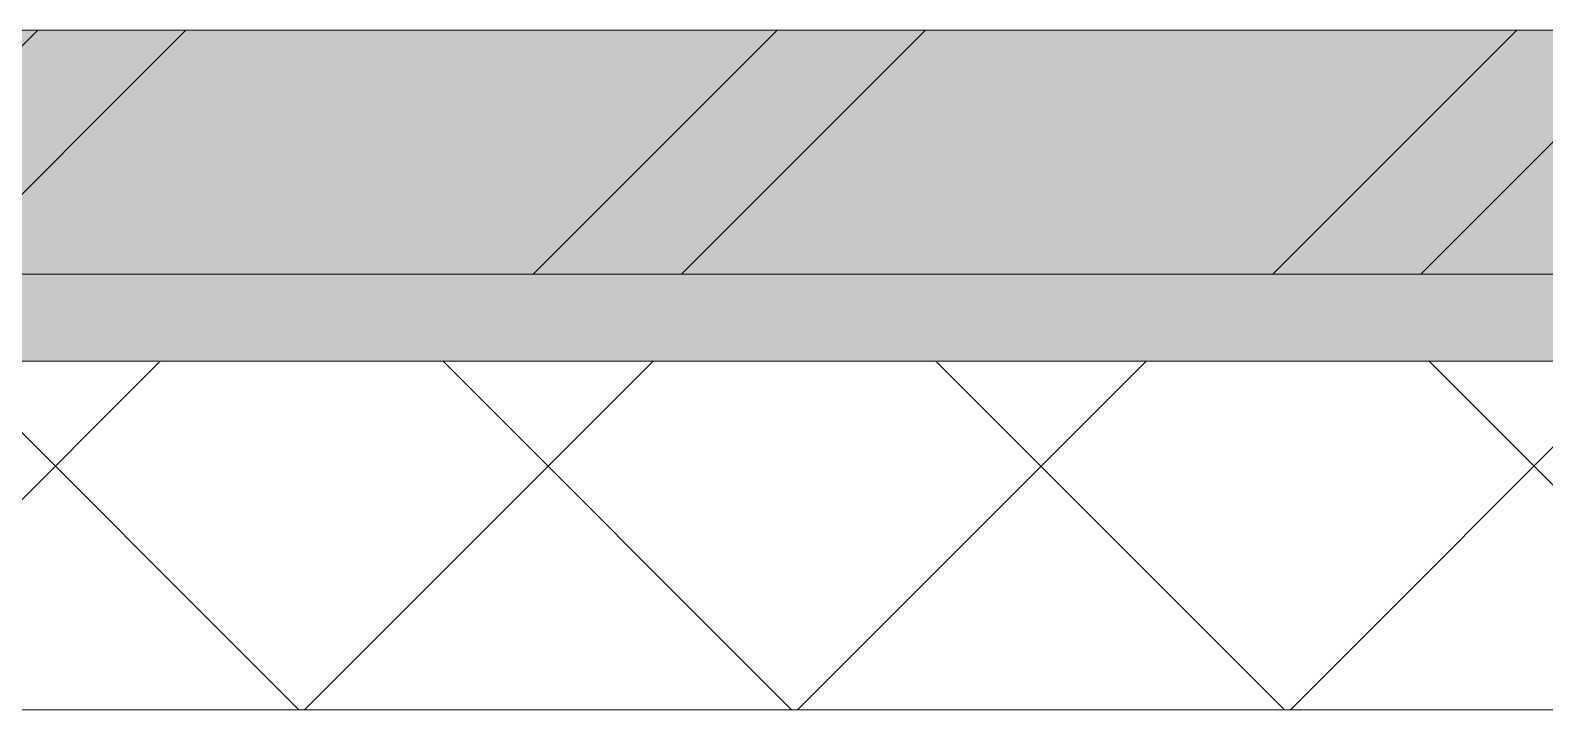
# Model space of a CAD drawing. Header units: millimetres. Extents: x -546 to 1681, y -650 to 1730.
# Drawn here: x 780.196 to 784.541, y 681.789 to 683.739 of the extents above; entities that cross this region are included whole.
import ezdxf

# ---------------------------------------------------------------- set-up
doc = ezdxf.new("R2010")
doc.units = ezdxf.units.MM

msp = doc.modelspace()

# ---------------------------------------------------------------- hatches: boundary and pattern name
at = {"true_color": 0xffffff}
h = msp.add_hatch(color=7, dxfattribs=at)
h.dxf.hatch_style = 2
h.paths.add_polyline_path([(830.8073, 683.7388), (830.8073, 683.0388), (778.7072, 683.0388), (778.7072, 683.7388)])
h = msp.add_hatch(color=7)
h.dxf.hatch_style = 2
h.paths.add_polyline_path([(778.7072, 683.0388), (785.1572, 683.0388), (785.1572, 682.7888), (778.7072, 682.7888)])

# ---------------------------------------------------------------- linework, layer by layer
at = {"color": 7, "lineweight": 0}
for points in [[(830.8073, 683.7388), (778.7072, 683.7388)], [(779.5182, 683.0388), (780.2182, 683.7388)], [(779.9422, 683.0388), (780.6422, 683.7388)], [(781.6392, 683.0388), (782.3392, 683.7388)], [(782.0642, 683.0388), (782.7642, 683.7388)], [(783.7612, 683.0388), (784.4612, 683.7388)], [(784.1852, 683.0388), (784.8852, 683.7388)], [(785.1572, 683.0388), (778.7072, 683.0388)], [(778.7072, 683.0388), (831.5073, 683.0388)], [(785.1572, 682.7888), (778.9572, 682.7888)], [(785.1572, 681.7888), (779.9572, 681.7888)]]:
    msp.add_lwpolyline(points, dxfattribs=at)
at = {"color": 250, "lineweight": 0, "true_color": 0x1d1d1d}
for points in [[(779.5692, 681.7888), (780.5692, 682.7888)], [(780.9662, 681.7888), (779.9662, 682.7888)], [(780.9832, 681.7888), (781.9832, 682.7888)], [(782.3802, 681.7888), (781.3802, 682.7888)], [(782.3972, 681.7888), (783.3972, 682.7888)], [(783.7942, 681.7888), (782.7942, 682.7888)], [(783.8112, 681.7888), (784.8112, 682.7888)], [(785.1572, 681.8408), (784.2092, 682.7888)]]:
    msp.add_lwpolyline(points, dxfattribs=at)

doc.saveas('drawing.dxf')
